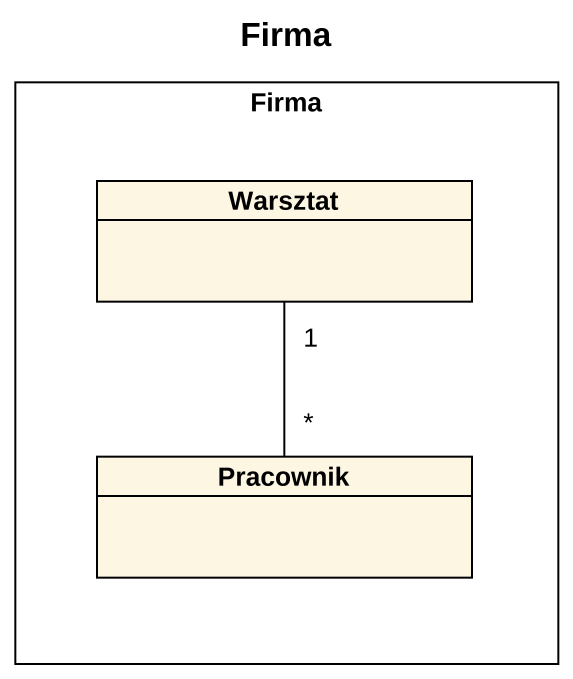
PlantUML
@startuml
title Firma
hide circle
hide empty members
rectangle Firma {
  class Warsztat
  class Pracownik
}
Pracownik "*" -up- "1" Warsztat
@enduml
